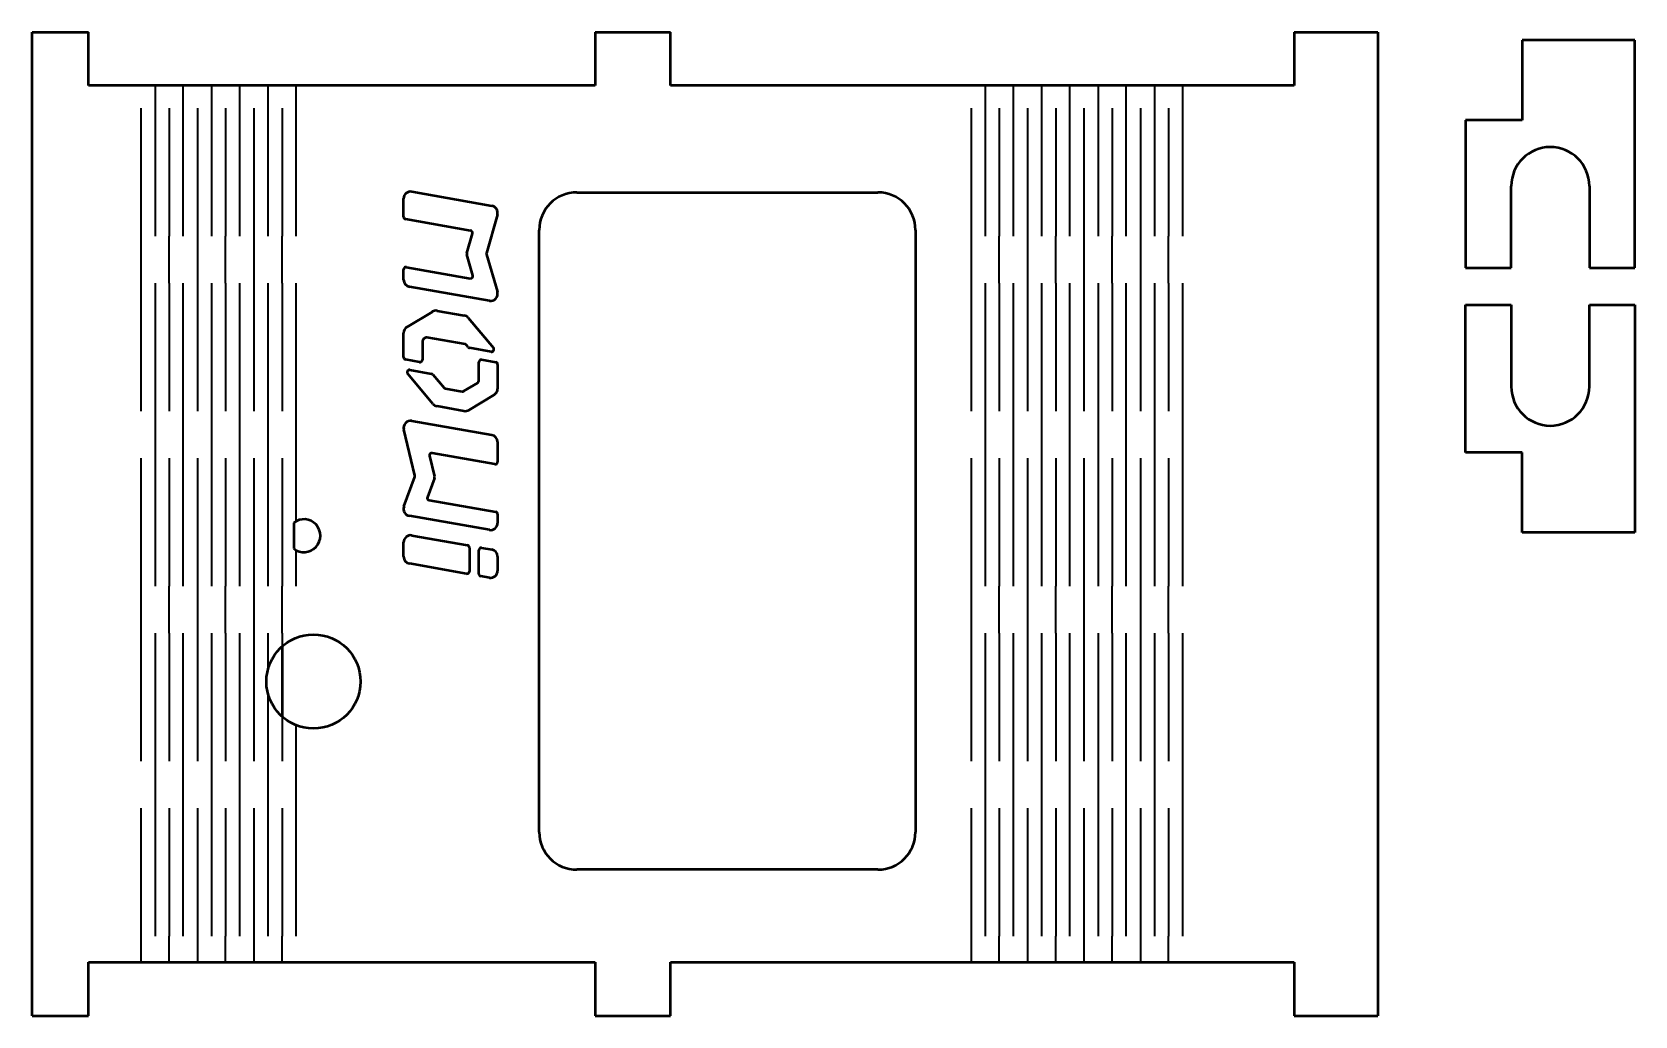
# Model space of a CAD drawing. Header units: millimetres. Extents: x 54 to 224, y 53 to 157.
import ezdxf

# ---------------------------------------------------------------- set-up
doc = ezdxf.new("R2010")
doc.units = ezdxf.units.MM
doc.layers.add('Hidden (ISO)', color=7, linetype='Continuous', lineweight=35)
doc.layers.add('Visible (ISO)', color=7, linetype='Continuous', lineweight=50)

msp = doc.modelspace()

# ---------------------------------------------------------------- linework, layer by layer
at = {"layer": 'Hidden (ISO)'}
for p, q in [((66.92, 151.45), (66.92, 135.44)), ((69.92, 135.44), (69.92, 151.45)), ((72.92, 151.45), (72.92, 135.44)), ((75.92, 135.44), (75.92, 151.45)), ((78.92, 151.45), (78.92, 135.44)), ((81.92, 135.44), (81.92, 151.45)), ((155.16, 151.45), (155.16, 135.44)), ((158.16, 135.44), (158.16, 151.45)), ((161.16, 151.45), (161.16, 135.44)), ((164.16, 135.44), (164.16, 151.45)), ((167.16, 151.45), (167.16, 135.44)), ((170.16, 135.44), (170.16, 151.45)), ((173.16, 151.45), (173.16, 135.44)), ((176.16, 135.44), (176.16, 151.45)), ((65.42, 149.04), (65.42, 116.84)), ((68.42, 149.04), (68.42, 135.44)), ((71.42, 149.04), (71.42, 116.84)), ((74.42, 149.04), (74.42, 135.44)), ((77.42, 149.04), (77.42, 116.84)), ((80.42, 149.04), (80.42, 135.44)), ((153.66, 149.04), (153.66, 116.84)), ((156.66, 149.04), (156.66, 135.44)), ((159.66, 149.04), (159.66, 116.84)), ((162.66, 149.04), (162.66, 135.44)), ((165.66, 149.04), (165.66, 116.84)), ((168.66, 149.04), (168.66, 135.44)), ((171.66, 149.04), (171.66, 116.84)), ((174.66, 149.04), (174.66, 135.44)), ((68.42, 130.44), (68.42, 135.44)), ((74.42, 130.44), (74.42, 135.44)), ((80.42, 130.44), (80.42, 135.44)), ((156.66, 130.44), (156.66, 135.44)), ((162.66, 130.44), (162.66, 135.44)), ((168.66, 130.44), (168.66, 135.44)), ((174.66, 130.44), (174.66, 135.44)), ((66.92, 130.44), (66.92, 98.24)), ((68.42, 130.44), (68.42, 116.84)), ((69.92, 98.24), (69.92, 130.44)), ((72.92, 130.44), (72.92, 98.24)), ((74.42, 130.44), (74.42, 116.84)), ((75.92, 98.24), (75.92, 130.44)), ((78.92, 130.44), (78.92, 98.24)), ((80.42, 130.44), (80.42, 116.84)), ((81.92, 105.14), (81.92, 130.44)), ((155.16, 130.44), (155.16, 98.24)), ((156.66, 130.44), (156.66, 116.84)), ((158.16, 98.24), (158.16, 130.44)), ((161.16, 130.44), (161.16, 98.24)), ((162.66, 130.44), (162.66, 116.84)), ((164.16, 98.24), (164.16, 130.44)), ((167.16, 130.44), (167.16, 98.24)), ((168.66, 130.44), (168.66, 116.84)), ((170.16, 98.24), (170.16, 130.44)), ((173.16, 130.44), (173.16, 98.24)), ((174.66, 130.44), (174.66, 116.84)), ((176.16, 98.24), (176.16, 130.44)), ((65.42, 111.84), (65.42, 79.64)), ((68.42, 111.84), (68.42, 98.24)), ((71.42, 111.84), (71.42, 79.64)), ((74.42, 111.84), (74.42, 98.24)), ((77.42, 111.84), (77.42, 79.64)), ((80.42, 111.84), (80.42, 98.24)), ((153.66, 111.84), (153.66, 79.64)), ((156.66, 111.84), (156.66, 98.24)), ((159.66, 111.84), (159.66, 79.64)), ((162.66, 111.84), (162.66, 98.24)), ((165.66, 111.84), (165.66, 79.64)), ((168.66, 111.84), (168.66, 98.24)), ((171.66, 111.84), (171.66, 79.64)), ((174.66, 111.84), (174.66, 98.24)), ((81.92, 98.24), (81.92, 102.06)), ((68.42, 93.24), (68.42, 98.24)), ((74.42, 93.24), (74.42, 98.24)), ((80.42, 93.24), (80.42, 98.24)), ((156.66, 93.24), (156.66, 98.24)), ((162.66, 93.24), (162.66, 98.24)), ((168.66, 93.24), (168.66, 98.24)), ((174.66, 93.24), (174.66, 98.24)), ((66.92, 93.24), (66.92, 61.04)), ((68.42, 93.24), (68.42, 79.64)), ((69.92, 61.04), (69.92, 93.24)), ((72.92, 93.24), (72.92, 61.04)), ((74.42, 93.24), (74.42, 79.64)), ((75.92, 61.04), (75.92, 93.24)), ((78.92, 93.24), (78.92, 89.36)), ((80.42, 93.24), (80.42, 91.82)), ((155.16, 93.24), (155.16, 61.04)), ((156.66, 93.24), (156.66, 79.64)), ((158.16, 61.04), (158.16, 93.24)), ((161.16, 93.24), (161.16, 61.04)), ((162.66, 93.24), (162.66, 79.64)), ((164.16, 61.04), (164.16, 93.24)), ((167.16, 93.24), (167.16, 61.04)), ((168.66, 93.24), (168.66, 79.64)), ((170.16, 61.04), (170.16, 93.24)), ((173.16, 93.24), (173.16, 61.04)), ((174.66, 93.24), (174.66, 79.64)), ((176.16, 61.04), (176.16, 93.24)), ((78.92, 86.84), (78.92, 61.04)), ((80.42, 84.38), (80.42, 79.64)), ((81.92, 61.04), (81.92, 83.45)), ((65.42, 74.64), (65.42, 58.25)), ((68.42, 74.64), (68.42, 61.04)), ((71.42, 74.64), (71.42, 58.25)), ((74.42, 74.64), (74.42, 61.04)), ((77.42, 74.64), (77.42, 58.25)), ((80.42, 74.64), (80.42, 61.04)), ((153.66, 74.64), (153.66, 58.25)), ((156.66, 74.64), (156.66, 61.04)), ((159.66, 74.64), (159.66, 58.25)), ((162.66, 74.64), (162.66, 61.04)), ((165.66, 74.64), (165.66, 58.25)), ((168.66, 74.64), (168.66, 61.04)), ((171.66, 74.64), (171.66, 58.25)), ((174.66, 74.64), (174.66, 61.04)), ((68.42, 58.25), (68.42, 61.04)), ((74.42, 58.25), (74.42, 61.04)), ((80.42, 58.25), (80.42, 61.04)), ((156.66, 58.25), (156.66, 61.04)), ((162.66, 58.25), (162.66, 61.04)), ((168.66, 58.25), (168.66, 61.04)), ((174.66, 58.25), (174.66, 61.04))]:
    msp.add_line(p, q, dxfattribs=at)
at = {"layer": 'Visible (ISO)'}
for p, q in [((53.85, 157.15), (59.85, 157.15)), ((53.85, 52.55), (53.85, 157.15)), ((59.85, 151.45), (59.85, 157.15)), ((113.71, 157.15), (113.71, 151.45)), ((113.71, 157.15), (121.71, 157.15)), ((121.71, 151.45), (121.71, 157.15)), ((188, 157.15), (196.9, 157.15)), ((188, 157.15), (188, 151.45)), ((196.9, 157.15), (196.9, 52.55)), ((212.24, 156.27), (212.24, 147.77)), ((224.24, 156.27), (212.24, 156.27)), ((224.24, 132.07), (224.24, 156.27)), ((113.71, 151.45), (59.85, 151.45)), ((188, 151.45), (121.71, 151.45)), ((206.24, 147.77), (206.24, 132.07)), ((212.24, 147.77), (206.24, 147.77)), ((94.22, 140.18), (102.72, 138.68)), ((111.76, 140.1), (143.76, 140.1)), ((211.09, 132.07), (211.09, 140.77)), ((219.39, 140.77), (219.39, 132.07)), ((93.34, 137.5), (93.34, 139.44)), ((100.45, 136.03), (93.54, 137.25)), ((103.31, 137.74), (102.14, 133.64)), ((100.06, 133.64), (100.65, 135.72)), ((107.76, 72.1), (107.76, 136.1)), ((147.76, 136.1), (147.76, 72.1)), ((100.71, 131.28), (100.06, 133.5)), ((102.14, 133.51), (103.31, 129.52)), ((93.34, 130.81), (93.34, 131.91)), ((93.63, 132.16), (100.42, 130.96)), ((206.24, 132.07), (211.09, 132.07)), ((219.39, 132.07), (224.24, 132.07)), ((102.46, 128.57), (93.96, 130.07)), ((206.24, 128.15), (211.09, 128.15)), ((206.24, 112.45), (206.24, 128.15)), ((211.09, 128.15), (211.09, 119.45)), ((219.39, 128.15), (224.24, 128.15)), ((219.39, 119.45), (219.39, 128.15)), ((224.24, 128.15), (224.24, 103.95)), ((93.7, 125.79), (96.4, 127.42)), ((96.91, 127.52), (99.77, 127.02)), ((100.21, 126.76), (102.89, 123.56)), ((93.34, 122.57), (93.34, 125.15)), ((95.65, 124.63), (95.46, 124.52)), ((99.88, 123.95), (95.82, 124.67)), ((95.34, 124.3), (95.34, 122.31)), ((100.21, 123.64), (100.03, 123.86)), ((102.66, 123.15), (100.36, 123.56)), ((95.04, 122.06), (93.54, 122.32)), ((94.01, 121.23), (96.31, 120.82)), ((101.34, 120.08), (101.34, 122.07)), ((101.63, 122.32), (103.13, 122.06)), ((103.34, 121.81), (103.34, 119.23)), ((96.46, 117.62), (93.78, 120.82)), ((96.46, 120.74), (97.64, 119.33)), ((99.72, 118.96), (101.22, 119.86)), ((97.79, 119.24), (99.55, 118.93)), ((102.97, 118.59), (100.28, 116.96)), ((99.76, 116.86), (96.9, 117.37)), ((94.53, 110), (93.36, 114.89)), ((94.22, 115.81), (102.72, 114.31)), ((103.34, 113.57), (103.34, 111.45)), ((96.09, 112.08), (96.62, 109.88)), ((103.04, 111.21), (96.38, 112.38)), ((212.24, 112.45), (206.24, 112.45)), ((212.24, 103.95), (212.24, 112.45)), ((93.38, 106.71), (94.52, 109.85)), ((96.61, 109.73), (95.87, 107.71)), ((96.06, 107.37), (103.13, 106.13)), ((102.46, 104.22), (93.96, 105.71)), ((103.34, 105.88), (103.34, 104.95)), ((81.66, 104.97), (81.66, 102.23)), ((224.24, 103.95), (212.24, 103.95)), ((93.34, 101.38), (93.34, 102.9)), ((94.22, 103.64), (100.13, 102.59)), ((100.34, 102.35), (100.34, 99.81)), ((101.63, 102.33), (102.72, 102.14)), ((100.04, 99.56), (93.96, 100.64)), ((101.34, 99.55), (101.34, 102.08)), ((103.34, 101.4), (103.34, 99.88)), ((102.46, 99.14), (101.54, 99.3)), ((80.42, 91.82), (80.42, 84.38)), ((143.76, 68.1), (111.76, 68.1)), ((59.85, 58.25), (113.71, 58.25)), ((59.85, 52.55), (59.85, 58.25)), ((113.71, 58.25), (113.71, 52.55)), ((121.71, 52.55), (121.71, 58.25)), ((121.71, 58.25), (188, 58.25)), ((188, 58.25), (188, 52.55)), ((53.85, 52.55), (59.85, 52.55)), ((113.71, 52.55), (121.71, 52.55)), ((188, 52.55), (196.9, 52.55))]:
    msp.add_line(p, q, dxfattribs=at)
msp.add_circle((83.76, 88.1), 5, dxfattribs=at)
for centre, radius, start, end in [((215.24, 140.77), 4.15, 0, 180), ((94.09, 139.44), 0.75, 80, 180), ((111.76, 136.1), 4, 90, 180), ((143.76, 136.1), 4, 0, 90), ((102.59, 137.94), 0.75, 344.0505, 80), ((93.59, 137.5), 0.25, 180, 260), ((100.41, 135.79), 0.25, 344.0505, 80), ((100.3, 133.57), 0.25, 164.0505, 196.3307), ((102.38, 133.58), 0.25, 164.0505, 196.3307), ((93.59, 131.91), 0.25, 80, 180), ((100.47, 131.21), 0.25, 260, 16.3307), ((94.09, 130.81), 0.75, 180, 260), ((102.59, 129.31), 0.75, 260, 16.3307), ((96.78, 126.78), 0.75, 80, 121.1315), ((99.64, 126.28), 0.75, 40, 80), ((94.09, 125.15), 0.75, 121.1315, 180), ((95.59, 124.3), 0.25, 121.1315, 180), ((95.78, 124.42), 0.25, 80, 121.1315), ((99.84, 123.7), 0.25, 40, 80), ((100.4, 123.81), 0.25, 220, 260), ((102.7, 123.4), 0.25, 260, 40), ((93.59, 122.57), 0.25, 180, 260), ((93.97, 120.98), 0.25, 80, 220), ((95.09, 122.31), 0.25, 260, 0), ((101.59, 122.07), 0.25, 80, 180), ((103.09, 121.81), 0.25, 0, 80), ((96.27, 120.57), 0.25, 40, 80), ((97.83, 119.49), 0.25, 220, 260), ((101.09, 120.08), 0.25, 301.1315, 0), ((215.24, 119.45), 4.15, 180, 0), ((97.03, 118.1), 0.75, 220, 260), ((99.6, 119.18), 0.25, 260, 301.1315), ((102.59, 119.23), 0.75, 301.1315, 0), ((99.89, 117.6), 0.75, 260, 301.1315), ((94.09, 115.07), 0.75, 80, 193.5025), ((102.59, 113.57), 0.75, 0, 80), ((96.33, 112.14), 0.25, 80, 193.5025), ((103.09, 111.45), 0.25, 260, 0), ((94.29, 109.94), 0.25, 339.9994, 13.5025), ((96.38, 109.82), 0.25, 339.9994, 13.5025), ((96.11, 107.62), 0.25, 159.9994, 260), ((94.09, 106.45), 0.75, 159.9994, 260), ((103.09, 105.88), 0.25, 0, 80), ((82.75, 103.6), 1.75, 231.4992, 128.5008), ((102.59, 104.95), 0.75, 260, 0), ((94.09, 102.9), 0.75, 80, 180), ((100.09, 102.35), 0.25, 0, 80), ((101.59, 102.08), 0.25, 80, 180), ((94.09, 101.38), 0.75, 180, 260), ((102.59, 101.4), 0.75, 0, 80), ((100.09, 99.81), 0.25, 260, 0), ((101.59, 99.55), 0.25, 180, 260), ((102.59, 99.88), 0.75, 260, 0), ((111.76, 72.1), 4, 180, 270), ((143.76, 72.1), 4, 270, 0)]:
    msp.add_arc(centre, radius, start, end, dxfattribs=at)

doc.saveas('drawing.dxf')
